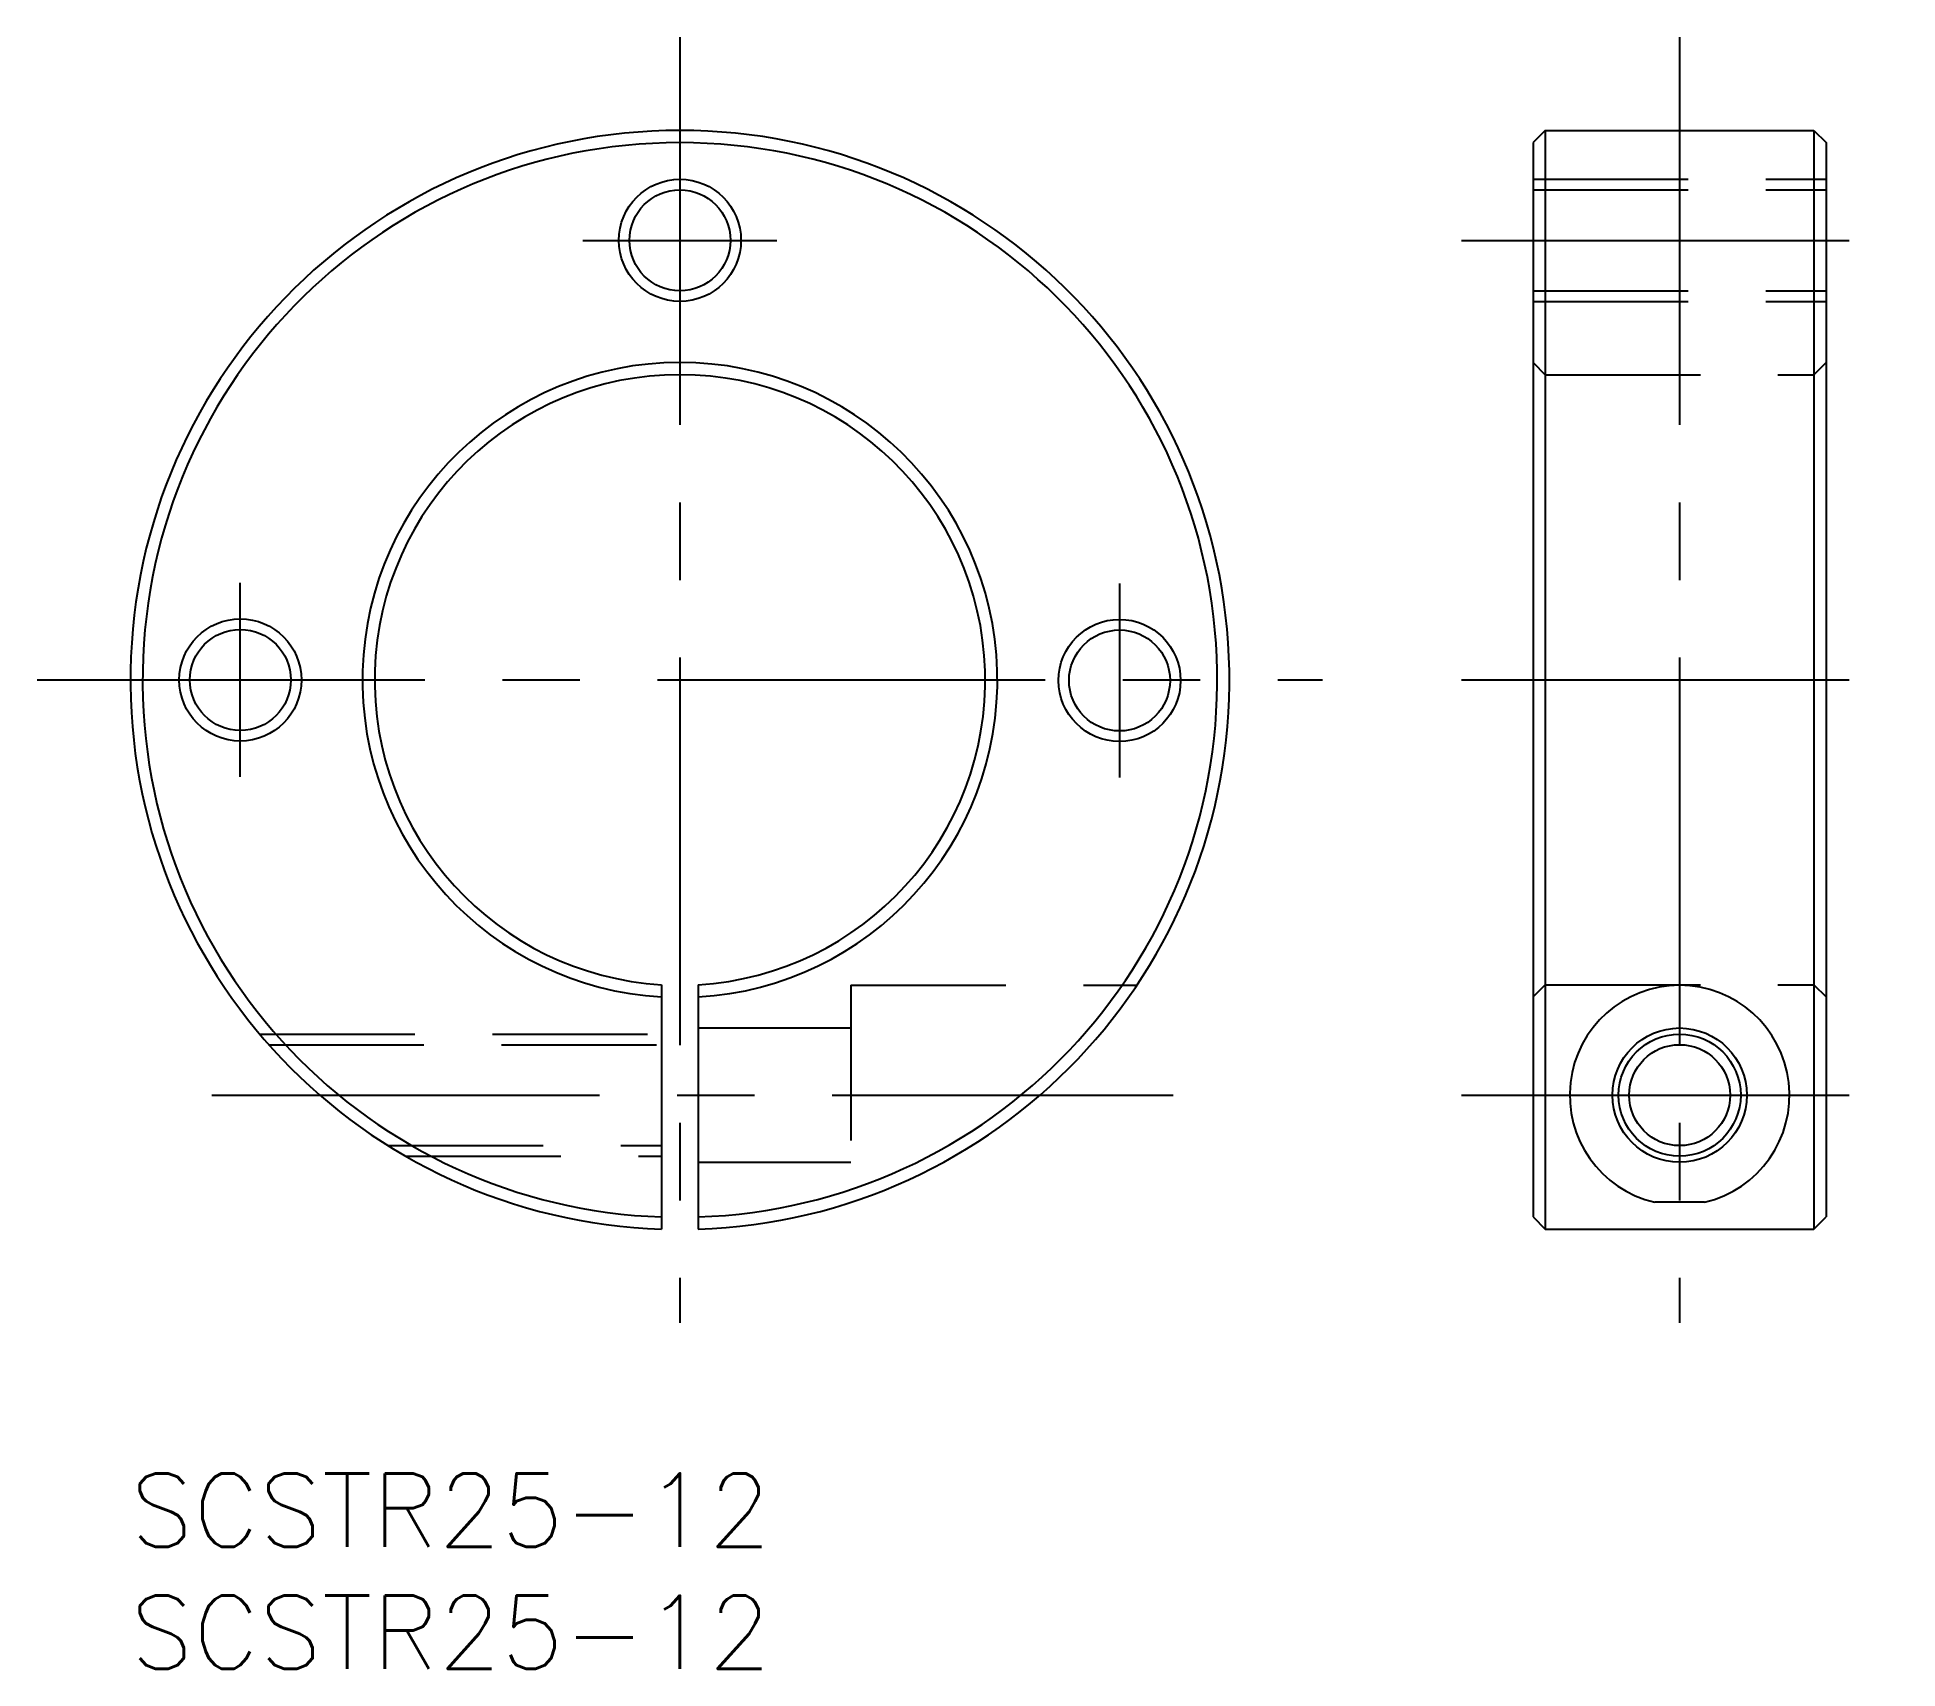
# Model space of a CAD drawing. Extents: x -3.8 to 72.4, y -8 to 58.8.
import ezdxf

# ---------------------------------------------------------------- set-up
doc = ezdxf.new("R2010")
doc.units = 0
doc.header["$LTSCALE"] = 0.5
doc.linetypes.add('CENTER', pattern=[50.8, 31.75, -6.35, 6.35, -6.35])
doc.linetypes.add('DASHED', pattern=[19.05, 12.7, -6.35])
for name, color, linetype in [('MSM_CENTER', 1, 'CENTER'), ('MSM_CONTINUOUS', 7, 'CONTINUOUS'), ('MSM_DASHED', 4, 'DASHED'), ('MSM_NARROW', 5, 'CONTINUOUS'), ('MSM_PART_NUMBER', 7, 'CONTINUOUS')]:
    doc.layers.add(name, color=color, linetype=linetype)
doc.styles.get("Standard").update_dxf_attribs({"font": 'txt.shx', "height": 3, "bigfont": 'bigfont.shx'})

# ---------------------------------------------------------------- blocks, each defined once
blk = doc.blocks.new('*U3')
at = {"layer": 'MSM_PART_NUMBER'}
blk.add_text('SCSTR25-12', height=3, dxfattribs=at).set_placement((0, -3))
blk = doc.blocks.new('*U4')
at = {"layer": 'MSM_PART_NUMBER'}
blk.add_text('SCSTR25-12', height=3, dxfattribs=at).set_placement((0, -8))

msp = doc.modelspace()

# ---------------------------------------------------------------- linework, layer by layer
at = {"layer": 'MSM_CENTER'}
for p, q in [((22.5, 58.804), (22.5, 6.171)), ((63.433, 58.804), (63.433, 6.171)), ((18.528, 50.487), (26.472, 50.487)), ((54.499, 50.487), (72.366, 50.487)), ((4.5, 28.515), (4.5, 36.46)), ((40.5, 36.438), (40.5, 28.494)), ((-3.817, 32.487), (48.817, 32.487)), ((54.499, 32.487), (72.366, 32.487)), ((3.332, 15.487), (42.692, 15.487)), ((54.499, 15.487), (72.366, 15.487))]:
    msp.add_line(p, q, dxfattribs=at)
at = {"layer": 'MSM_CONTINUOUS'}
for p, q in [((57.933, 54.987), (57.433, 54.487)), ((57.933, 54.987), (57.933, 10)), ((57.933, 54.987), (68.933, 54.987)), ((68.933, 54.987), (68.933, 10)), ((68.933, 54.987), (69.433, 54.487)), ((57.433, 54.487), (57.433, 10.5)), ((69.433, 54.487), (69.433, 10.5)), ((21.75, 20.01), (21.75, 10)), ((23.25, 20.01), (23.25, 10)), ((64.45, 11.104), (62.415, 11.104)), ((57.433, 10.5), (57.933, 10)), ((57.933, 10), (68.933, 10)), ((68.933, 10), (69.433, 10.5))]:
    msp.add_line(p, q, dxfattribs=at)
for centre, radius in [((22.5, 50.487), 2.067), ((4.5, 32.487), 2.067), ((40.5, 32.466), 2.067), ((63.433, 15.487), 2.75), ((63.433, 15.487), 2.067)]:
    msp.add_circle(centre, radius, dxfattribs=at)
for centre, radius, start, end in [((22.5, 32.487), 22.5, 271.91021, 268.08979), ((22.5, 32.487), 22, 271.95364, 268.04636), ((22.5, 32.487), 13, 273.30736, 266.69264), ((22.5, 32.487), 12.5, 273.43981, 266.56019), ((63.433, 15.487), 4.5, 283.07115, 256.92891)]:
    msp.add_arc(centre, radius, start, end, dxfattribs=at)
at = {"layer": 'MSM_DASHED'}
for p, q in [((57.433, 52.987), (69.433, 52.987)), ((57.433, 52.554), (69.433, 52.554)), ((57.433, 48.42), (69.433, 48.42)), ((57.433, 47.987), (69.433, 47.987)), ((57.433, 45.487), (57.933, 44.987)), ((57.933, 44.987), (68.933, 44.987)), ((68.933, 44.987), (69.433, 45.487)), ((29.5, 19.987), (29.5, 11.104)), ((29.5, 19.987), (41.208, 19.987)), ((57.433, 19.509), (57.933, 20.01)), ((57.933, 20.01), (68.933, 20.01)), ((68.933, 20.01), (69.433, 19.509)), ((5.295, 17.987), (21.75, 17.987)), ((5.67, 17.554), (21.75, 17.554)), ((23.25, 18.237), (29.5, 18.237)), ((10.554, 13.42), (21.75, 13.42)), ((11.275, 12.987), (21.75, 12.987)), ((23.25, 12.737), (29.5, 12.737))]:
    msp.add_line(p, q, dxfattribs=at)
at = {"layer": 'MSM_NARROW'}
for centre in [(22.5, 50.487), (4.5, 32.487), (40.5, 32.466), (63.433, 15.487)]:
    msp.add_circle(centre, 2.5, dxfattribs=at)

# ---------------------------------------------------------------- block references
at = {"layer": 'MSM_CONTINUOUS'}
for name in ['*U3', '*U4']:
    msp.add_blockref(name, (0, 0), dxfattribs=at)

doc.saveas('drawing.dxf')
